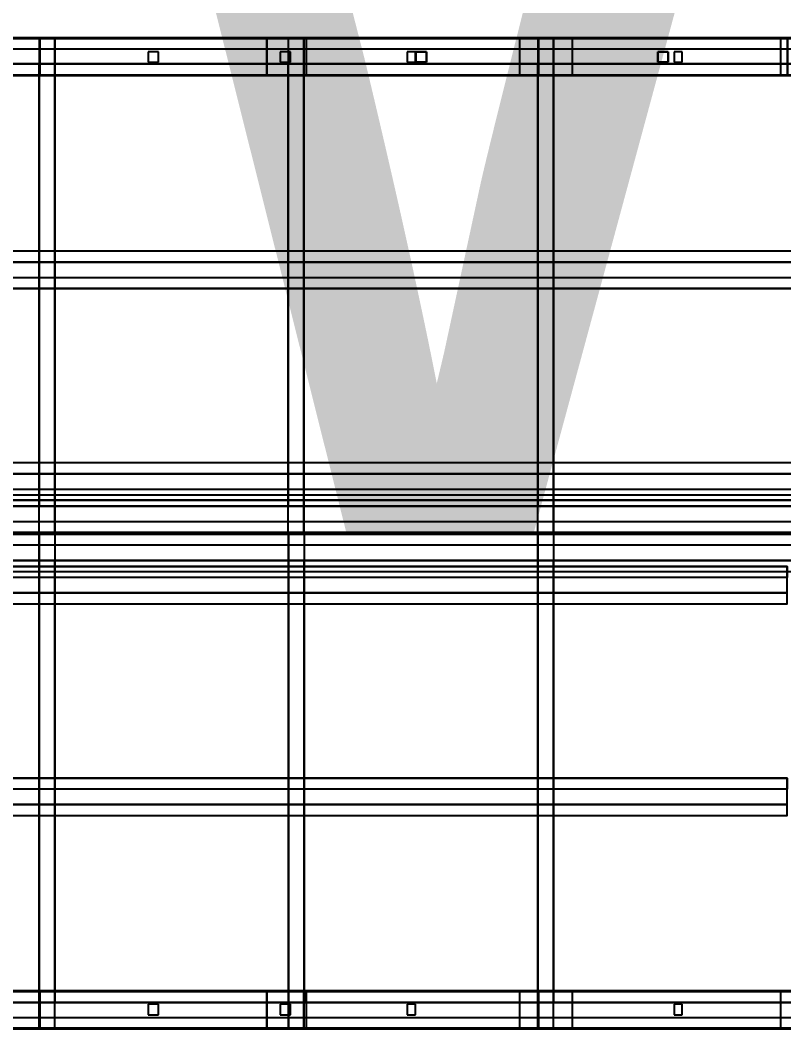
# Model space of a CAD drawing. Header units: inches. Extents: x -147 to 425, y -48 to 169.
# Drawn here: x -74.3 to -1.4, y -47.7 to 48.6 of the extents above; entities that cross this region are included whole.
import ezdxf

# ---------------------------------------------------------------- set-up
doc = ezdxf.new("R2010")
doc.units = ezdxf.units.IN
doc.header["$MEASUREMENT"] = 0
doc.layers.add('R1', color=4, linetype='CONTINUOUS')
doc.layers.add('W1', color=5, linetype='CONTINUOUS')

msp = doc.modelspace()

# ---------------------------------------------------------------- linework, layer by layer
at = {"layer": 'R1'}
for points in [[(146.48, 44.42, 94.24), (-147.26, 44.42, 94.24), (-147.26, 46.93, 96.74), (146.48, 46.93, 96.74)], [(-147.26, 45.87, 97.8), (146.48, 45.87, 97.8), (146.48, 46.93, 96.74), (-147.26, 46.93, 96.74)], [(-72.54, 46.93, 96.74), (-72.54, 2.19, 141.48), (-71.04, 2.19, 141.48), (-71.04, 46.93, 96.74)], [(-71.04, -0.31, 138.98), (-71.04, 44.42, 94.24), (-71.04, 46.93, 96.74), (-71.04, 2.19, 141.48)], [(-48.76, 46.93, 96.74), (-48.76, 2.19, 141.48), (-47.26, 2.19, 141.48), (-47.26, 46.93, 96.74)], [(-47.26, -0.31, 138.98), (-47.26, 44.42, 94.24), (-47.26, 46.93, 96.74), (-47.26, 2.19, 141.48)], [(-24.94, 46.93, 96.74), (-24.94, 2.19, 141.48), (-23.44, 2.19, 141.48), (-23.44, 46.93, 96.74)], [(-23.44, -0.31, 138.98), (-23.44, 44.42, 94.24), (-23.44, 46.93, 96.74), (-23.44, 2.19, 141.48)], [(146.48, 43.36, 95.3), (-147.26, 43.36, 95.3), (-147.26, 44.42, 94.24), (146.48, 44.42, 94.24)], [(-72.54, -0.31, 138.98), (-72.54, 44.42, 94.24), (-71.04, 44.42, 94.24), (-71.04, -0.31, 138.98)], [(-48.76, -0.31, 138.98), (-48.76, 44.42, 94.24), (-47.26, 44.42, 94.24), (-47.26, -0.31, 138.98)], [(-24.94, -0.31, 138.98), (-24.94, 44.42, 94.24), (-23.44, 44.42, 94.24), (-23.44, -0.31, 138.98)], [(-71.04, 26.55, 117.12), (-94.82, 26.55, 117.12), (-94.82, 25.49, 118.18), (-71.04, 25.49, 118.18)], [(-47.26, 26.55, 117.12), (-71.04, 26.55, 117.12), (-71.04, 25.49, 118.18), (-47.26, 25.49, 118.18)], [(-23.44, 26.55, 117.12), (-47.26, 26.55, 117.12), (-47.26, 25.49, 118.18), (-23.44, 25.49, 118.18)], [(0.33, 26.55, 117.12), (-23.44, 26.55, 117.12), (-23.44, 25.49, 118.18), (0.33, 25.49, 118.18)], [(-94.82, 22.99, 115.68), (-71.04, 22.99, 115.68), (-71.04, 25.49, 118.18), (-94.82, 25.49, 118.18)], [(-71.04, 22.99, 115.68), (-47.26, 22.99, 115.68), (-47.26, 25.49, 118.18), (-71.04, 25.49, 118.18)], [(-47.26, 22.99, 115.68), (-23.44, 22.99, 115.68), (-23.44, 25.49, 118.18), (-47.26, 25.49, 118.18)], [(-23.44, 22.99, 115.68), (0.33, 22.99, 115.68), (0.33, 25.49, 118.18), (-23.44, 25.49, 118.18)], [(-94.82, 24.04, 114.62), (-71.04, 24.04, 114.62), (-71.04, 22.99, 115.68), (-94.82, 22.99, 115.68)], [(-71.04, 24.04, 114.62), (-47.26, 24.04, 114.62), (-47.26, 22.99, 115.68), (-71.04, 22.99, 115.68)], [(-47.26, 24.04, 114.62), (-23.44, 24.04, 114.62), (-23.44, 22.99, 115.68), (-47.26, 22.99, 115.68)], [(-23.44, 24.04, 114.62), (0.33, 24.04, 114.62), (0.33, 22.99, 115.68), (-23.44, 22.99, 115.68)], [(-71.04, 6.34, 137.33), (-94.82, 6.34, 137.33), (-94.82, 5.28, 138.39), (-71.04, 5.28, 138.39)], [(-47.26, 6.34, 137.33), (-71.04, 6.34, 137.33), (-71.04, 5.28, 138.39), (-47.26, 5.28, 138.39)], [(-23.44, 6.34, 137.33), (-47.26, 6.34, 137.33), (-47.26, 5.28, 138.39), (-23.44, 5.28, 138.39)], [(0.33, 6.34, 137.33), (-23.44, 6.34, 137.33), (-23.44, 5.28, 138.39), (0.33, 5.28, 138.39)], [(-94.82, 2.78, 135.89), (-71.04, 2.78, 135.89), (-71.04, 5.28, 138.39), (-94.82, 5.28, 138.39)], [(-71.04, 2.78, 135.89), (-47.26, 2.78, 135.89), (-47.26, 5.28, 138.39), (-71.04, 5.28, 138.39)], [(-47.26, 2.78, 135.89), (-23.44, 2.78, 135.89), (-23.44, 5.28, 138.39), (-47.26, 5.28, 138.39)], [(-23.44, 2.78, 135.89), (0.33, 2.78, 135.89), (0.33, 5.28, 138.39), (-23.44, 5.28, 138.39)], [(146.48, 3.25, 140.42), (-147.26, 3.25, 140.42), (-147.26, 2.19, 141.48), (146.48, 2.19, 141.48)], [(-94.82, 3.83, 134.83), (-71.04, 3.83, 134.83), (-71.04, 2.78, 135.89), (-94.82, 2.78, 135.89)], [(-71.04, 3.83, 134.83), (-47.26, 3.83, 134.83), (-47.26, 2.78, 135.89), (-71.04, 2.78, 135.89)], [(-47.26, 3.83, 134.83), (-23.44, 3.83, 134.83), (-23.44, 2.78, 135.89), (-47.26, 2.78, 135.89)], [(-23.44, 3.83, 134.83), (0.33, 3.83, 134.83), (0.33, 2.78, 135.89), (-23.44, 2.78, 135.89)], [(-147.26, -0.31, 138.98), (146.48, -0.31, 138.98), (146.48, 2.19, 141.48), (-147.26, 2.19, 141.48)], [(-147.26, 0.74, 137.92), (146.48, 0.74, 137.92), (146.48, -0.31, 138.98), (-147.26, -0.31, 138.98)], [(146.48, -0.47, 138.98), (-147.26, -0.47, 138.98), (-147.26, -2.98, 141.48), (146.48, -2.98, 141.48)], [(146.48, -1.53, 137.92), (-147.26, -1.53, 137.92), (-147.26, -0.47, 138.98), (146.48, -0.47, 138.98)], [(-72.54, -0.47, 138.98), (-72.54, -45.21, 94.24), (-72.54, -47.71, 96.74), (-72.54, -2.98, 141.48)], [(-71.04, -0.47, 138.98), (-71.04, -45.21, 94.24), (-72.54, -45.21, 94.24), (-72.54, -0.47, 138.98)], [(-48.72, -0.47, 138.98), (-48.72, -45.21, 94.24), (-48.72, -47.71, 96.74), (-48.72, -2.98, 141.48)], [(-47.22, -0.47, 138.98), (-47.22, -45.21, 94.24), (-48.72, -45.21, 94.24), (-48.72, -0.47, 138.98)], [(-24.94, -0.47, 138.98), (-24.94, -45.21, 94.24), (-24.94, -47.71, 96.74), (-24.94, -2.98, 141.48)], [(-23.44, -0.47, 138.98), (-23.44, -45.21, 94.24), (-24.94, -45.21, 94.24), (-24.94, -0.47, 138.98)], [(-147.26, -4.04, 140.42), (146.48, -4.04, 140.42), (146.48, -2.98, 141.48), (-147.26, -2.98, 141.48)], [(-72.54, -3.56, 135.89), (-96.36, -3.56, 135.89), (-96.36, -6.07, 138.39), (-72.54, -6.07, 138.39)], [(-72.54, -4.62, 134.83), (-96.36, -4.62, 134.83), (-96.36, -3.56, 135.89), (-72.54, -3.56, 135.89)], [(-71.04, -47.71, 96.74), (-71.04, -2.98, 141.48), (-72.54, -2.98, 141.48), (-72.54, -47.71, 96.74)], [(-48.72, -3.56, 135.89), (-72.54, -3.56, 135.89), (-72.54, -6.07, 138.39), (-48.72, -6.07, 138.39)], [(-48.72, -4.62, 134.83), (-72.54, -4.62, 134.83), (-72.54, -3.56, 135.89), (-48.72, -3.56, 135.89)], [(-47.22, -47.71, 96.74), (-47.22, -2.98, 141.48), (-48.72, -2.98, 141.48), (-48.72, -47.71, 96.74)], [(-24.94, -3.56, 135.89), (-48.72, -3.56, 135.89), (-48.72, -6.07, 138.39), (-24.94, -6.07, 138.39)], [(-24.94, -4.62, 134.83), (-48.72, -4.62, 134.83), (-48.72, -3.56, 135.89), (-24.94, -3.56, 135.89)], [(-23.44, -47.71, 96.74), (-23.44, -2.98, 141.48), (-24.94, -2.98, 141.48), (-24.94, -47.71, 96.74)], [(-1.12, -3.56, 135.89), (-24.94, -3.56, 135.89), (-24.94, -6.07, 138.39), (-1.12, -6.07, 138.39)], [(-1.12, -4.62, 134.83), (-24.94, -4.62, 134.83), (-24.94, -3.56, 135.89), (-1.12, -3.56, 135.89)], [(-96.36, -7.13, 137.33), (-72.54, -7.13, 137.33), (-72.54, -6.07, 138.39), (-96.36, -6.07, 138.39)], [(-72.54, -7.13, 137.33), (-48.72, -7.13, 137.33), (-48.72, -6.07, 138.39), (-72.54, -6.07, 138.39)], [(-48.72, -7.13, 137.33), (-24.94, -7.13, 137.33), (-24.94, -6.07, 138.39), (-48.72, -6.07, 138.39)], [(-24.94, -7.13, 137.33), (-1.12, -7.13, 137.33), (-1.12, -6.07, 138.39), (-24.94, -6.07, 138.39)], [(-72.54, -23.77, 115.68), (-96.36, -23.77, 115.68), (-96.36, -26.28, 118.18), (-72.54, -26.28, 118.18)], [(-72.54, -24.83, 114.62), (-96.36, -24.83, 114.62), (-96.36, -23.77, 115.68), (-72.54, -23.77, 115.68)], [(-48.72, -23.77, 115.68), (-72.54, -23.77, 115.68), (-72.54, -26.28, 118.18), (-48.72, -26.28, 118.18)], [(-48.72, -24.83, 114.62), (-72.54, -24.83, 114.62), (-72.54, -23.77, 115.68), (-48.72, -23.77, 115.68)], [(-24.94, -23.77, 115.68), (-48.72, -23.77, 115.68), (-48.72, -26.28, 118.18), (-24.94, -26.28, 118.18)], [(-24.94, -24.83, 114.62), (-48.72, -24.83, 114.62), (-48.72, -23.77, 115.68), (-24.94, -23.77, 115.68)], [(-1.12, -23.77, 115.68), (-24.94, -23.77, 115.68), (-24.94, -26.28, 118.18), (-1.12, -26.28, 118.18)], [(-1.12, -24.83, 114.62), (-24.94, -24.83, 114.62), (-24.94, -23.77, 115.68), (-1.12, -23.77, 115.68)], [(-96.36, -27.34, 117.12), (-72.54, -27.34, 117.12), (-72.54, -26.28, 118.18), (-96.36, -26.28, 118.18)], [(-72.54, -27.34, 117.12), (-48.72, -27.34, 117.12), (-48.72, -26.28, 118.18), (-72.54, -26.28, 118.18)], [(-48.72, -27.34, 117.12), (-24.94, -27.34, 117.12), (-24.94, -26.28, 118.18), (-48.72, -26.28, 118.18)], [(-24.94, -27.34, 117.12), (-1.12, -27.34, 117.12), (-1.12, -26.28, 118.18), (-24.94, -26.28, 118.18)], [(-147.26, -44.15, 95.3), (146.48, -44.15, 95.3), (146.48, -45.21, 94.24), (-147.26, -45.21, 94.24)], [(-147.26, -45.21, 94.24), (146.48, -45.21, 94.24), (146.48, -47.71, 96.74), (-147.26, -47.71, 96.74)], [(146.48, -46.66, 97.8), (-147.26, -46.66, 97.8), (-147.26, -47.71, 96.74), (146.48, -47.71, 96.74)]]:
    msp.add_3dface(points, dxfattribs=at)
at = {"layer": 'W1'}
for p, q in [((-72.46, 45.57, 16.24), (-72.46, 45.57, 15.26)), ((-72.46, 45.57, 15.26), (-72.46, 44.59, 15.26)), ((-72.46, 44.59, 16.24), (-72.46, 45.57, 16.24)), ((-72.46, 45.57, 51.67), (-72.46, 45.57, 50.69)), ((-72.46, 45.57, 50.69), (-72.46, 44.59, 50.69)), ((-72.46, 44.59, 51.67), (-72.46, 45.57, 51.67)), ((-72.46, 45.57, 87.11), (-72.46, 45.57, 86.12)), ((-72.46, 45.57, 86.12), (-72.46, 44.59, 86.12)), ((-72.46, 44.59, 87.11), (-72.46, 45.57, 87.11)), ((-61.14, 45.57, 19.96), (-62.13, 45.57, 19.96)), ((-62.13, 45.57, 19.96), (-62.13, 44.59, 19.96)), ((-61.14, 45.57, 38.54), (-62.13, 45.57, 38.54)), ((-62.13, 45.57, 38.54), (-62.13, 44.59, 38.54)), ((-61.14, 45.57, 57.09), (-62.13, 45.57, 57.09)), ((-62.13, 45.57, 57.09), (-62.13, 44.59, 57.09)), ((-61.14, 45.57, 75.67), (-62.13, 45.57, 75.67)), ((-62.13, 45.57, 75.67), (-62.13, 44.59, 75.67)), ((-61.14, 44.59, 19.96), (-61.14, 45.57, 19.96)), ((-61.14, 44.59, 38.54), (-61.14, 45.57, 38.54)), ((-61.14, 44.59, 57.09), (-61.14, 45.57, 57.09)), ((-61.14, 44.59, 75.67), (-61.14, 45.57, 75.67)), ((-50.81, 45.57, 16.24), (-50.81, 45.57, 15.26)), ((-50.81, 45.57, 15.26), (-50.81, 44.59, 15.26)), ((-50.81, 44.59, 16.24), (-50.81, 45.57, 16.24)), ((-50.81, 45.57, 51.67), (-50.81, 45.57, 50.69)), ((-50.81, 45.57, 50.69), (-50.81, 44.59, 50.69)), ((-50.81, 44.59, 51.67), (-50.81, 45.57, 51.67)), ((-50.81, 45.57, 87.11), (-50.81, 45.57, 86.12)), ((-50.81, 45.57, 86.12), (-50.81, 44.59, 86.12)), ((-50.81, 44.59, 87.11), (-50.81, 45.57, 87.11)), ((-48.54, 45.57, 19.96), (-49.53, 45.57, 19.96)), ((-49.53, 45.57, 19.96), (-49.53, 44.59, 19.96)), ((-48.54, 45.57, 38.54), (-49.53, 45.57, 38.54)), ((-49.53, 45.57, 38.54), (-49.53, 44.59, 38.54)), ((-48.54, 45.57, 57.09), (-49.53, 45.57, 57.09)), ((-49.53, 45.57, 57.09), (-49.53, 44.59, 57.09)), ((-48.54, 45.57, 75.67), (-49.53, 45.57, 75.67)), ((-49.53, 45.57, 75.67), (-49.53, 44.59, 75.67)), ((-48.54, 44.59, 19.96), (-48.54, 45.57, 19.96)), ((-48.54, 44.59, 38.54), (-48.54, 45.57, 38.54)), ((-48.54, 44.59, 57.09), (-48.54, 45.57, 57.09)), ((-48.54, 44.59, 75.67), (-48.54, 45.57, 75.67)), ((-47.26, 45.57, 15.26), (-47.26, 45.57, 16.24)), ((-47.26, 45.57, 16.24), (-47.26, 44.59, 16.24)), ((-47.26, 44.59, 15.26), (-47.26, 45.57, 15.26)), ((-47.26, 45.57, 50.69), (-47.26, 45.57, 51.67)), ((-47.26, 45.57, 51.67), (-47.26, 44.59, 51.67)), ((-47.26, 44.59, 50.69), (-47.26, 45.57, 50.69)), ((-47.26, 45.57, 86.12), (-47.26, 45.57, 87.11)), ((-47.26, 45.57, 87.11), (-47.26, 44.59, 87.11)), ((-47.26, 44.59, 86.12), (-47.26, 45.57, 86.12)), ((-36.61, 45.57, 86.91), (-37.4, 45.57, 86.32)), ((-37.4, 45.57, 86.32), (-37.4, 44.59, 86.32)), ((-36.61, 44.59, 86.91), (-36.61, 45.57, 86.91)), ((-36.56, 45.57, 79.25), (-35.57, 45.57, 79.25)), ((-36.56, 44.59, 79.25), (-36.56, 45.57, 79.25)), ((-35.57, 45.57, 75.67), (-36.56, 45.57, 75.67)), ((-36.56, 45.57, 75.67), (-36.56, 44.59, 75.67)), ((-35.57, 45.57, 57.09), (-36.56, 45.57, 57.09)), ((-36.56, 45.57, 57.09), (-36.56, 44.59, 57.09)), ((-35.57, 45.57, 38.54), (-36.56, 45.57, 38.54)), ((-36.56, 45.57, 38.54), (-36.56, 44.59, 38.54)), ((-35.57, 45.57, 19.96), (-36.56, 45.57, 19.96)), ((-36.56, 45.57, 19.96), (-36.56, 44.59, 19.96)), ((-35.57, 45.57, 79.25), (-35.57, 44.59, 79.25)), ((-35.57, 44.59, 75.67), (-35.57, 45.57, 75.67)), ((-35.57, 44.59, 57.09), (-35.57, 45.57, 57.09)), ((-35.57, 44.59, 38.54), (-35.57, 45.57, 38.54)), ((-35.57, 44.59, 19.96), (-35.57, 45.57, 19.96)), ((-24.86, 45.57, 16.24), (-24.86, 45.57, 15.26)), ((-24.86, 45.57, 15.26), (-24.86, 44.59, 15.26)), ((-24.86, 44.59, 16.24), (-24.86, 45.57, 16.24)), ((-24.86, 45.57, 51.67), (-24.86, 45.57, 50.69)), ((-24.86, 45.57, 50.69), (-24.86, 44.59, 50.69)), ((-24.86, 44.59, 51.67), (-24.86, 45.57, 51.67)), ((-24.86, 45.57, 87.11), (-24.86, 45.57, 86.12)), ((-24.86, 45.57, 86.12), (-24.86, 44.59, 86.12)), ((-24.86, 44.59, 87.11), (-24.86, 45.57, 87.11)), ((-13.46, 45.57, 79.25), (-12.48, 45.57, 79.25)), ((-13.46, 44.59, 79.25), (-13.46, 45.57, 79.25)), ((-12.48, 45.57, 75.67), (-13.46, 45.57, 75.67)), ((-13.46, 45.57, 75.67), (-13.46, 44.59, 75.67)), ((-12.48, 45.57, 57.09), (-13.46, 45.57, 57.09)), ((-13.46, 45.57, 57.09), (-13.46, 44.59, 57.09)), ((-12.48, 45.57, 38.54), (-13.46, 45.57, 38.54)), ((-13.46, 45.57, 38.54), (-13.46, 44.59, 38.54)), ((-12.48, 45.57, 19.96), (-13.46, 45.57, 19.96)), ((-13.46, 45.57, 19.96), (-13.46, 44.59, 19.96)), ((-12.48, 45.57, 79.25), (-12.48, 44.59, 79.25)), ((-12.48, 44.59, 75.67), (-12.48, 45.57, 75.67)), ((-12.48, 44.59, 57.09), (-12.48, 45.57, 57.09)), ((-12.48, 44.59, 38.54), (-12.48, 45.57, 38.54)), ((-12.48, 44.59, 19.96), (-12.48, 45.57, 19.96)), ((-11.13, 45.57, 86.32), (-11.92, 45.57, 86.91)), ((-11.92, 45.57, 86.91), (-11.92, 44.59, 86.91)), ((-11.13, 44.59, 86.32), (-11.13, 45.57, 86.32)), ((-72.46, 44.59, 15.26), (-72.46, 44.59, 16.24)), ((-72.46, 44.59, 50.69), (-72.46, 44.59, 51.67)), ((-72.46, 44.59, 86.12), (-72.46, 44.59, 87.11)), ((-62.13, 44.59, 19.96), (-61.14, 44.59, 19.96)), ((-62.13, 44.59, 38.54), (-61.14, 44.59, 38.54)), ((-62.13, 44.59, 57.09), (-61.14, 44.59, 57.09)), ((-62.13, 44.59, 75.67), (-61.14, 44.59, 75.67)), ((-50.81, 44.59, 15.26), (-50.81, 44.59, 16.24)), ((-50.81, 44.59, 50.69), (-50.81, 44.59, 51.67)), ((-50.81, 44.59, 86.12), (-50.81, 44.59, 87.11)), ((-49.53, 44.59, 19.96), (-48.54, 44.59, 19.96)), ((-49.53, 44.59, 38.54), (-48.54, 44.59, 38.54)), ((-49.53, 44.59, 57.09), (-48.54, 44.59, 57.09)), ((-49.53, 44.59, 75.67), (-48.54, 44.59, 75.67)), ((-47.26, 44.59, 16.24), (-47.26, 44.59, 15.26)), ((-47.26, 44.59, 51.67), (-47.26, 44.59, 50.69)), ((-47.26, 44.59, 87.11), (-47.26, 44.59, 86.12)), ((-37.4, 44.59, 86.32), (-36.61, 44.59, 86.91)), ((-35.57, 44.59, 79.25), (-36.56, 44.59, 79.25)), ((-36.56, 44.59, 75.67), (-35.57, 44.59, 75.67)), ((-36.56, 44.59, 57.09), (-35.57, 44.59, 57.09)), ((-36.56, 44.59, 38.54), (-35.57, 44.59, 38.54)), ((-36.56, 44.59, 19.96), (-35.57, 44.59, 19.96)), ((-24.86, 44.59, 15.26), (-24.86, 44.59, 16.24)), ((-24.86, 44.59, 50.69), (-24.86, 44.59, 51.67)), ((-24.86, 44.59, 86.12), (-24.86, 44.59, 87.11)), ((-12.48, 44.59, 79.25), (-13.46, 44.59, 79.25)), ((-13.46, 44.59, 75.67), (-12.48, 44.59, 75.67)), ((-13.46, 44.59, 57.09), (-12.48, 44.59, 57.09)), ((-13.46, 44.59, 38.54), (-12.48, 44.59, 38.54)), ((-13.46, 44.59, 19.96), (-12.48, 44.59, 19.96)), ((-11.92, 44.59, 86.91), (-11.13, 44.59, 86.32)), ((-72.46, -45.37, 16.24), (-72.46, -45.37, 15.26)), ((-72.46, -45.37, 15.26), (-72.46, -46.36, 15.26)), ((-72.46, -46.36, 16.24), (-72.46, -45.37, 16.24)), ((-72.46, -45.37, 51.67), (-72.46, -45.37, 50.69)), ((-72.46, -45.37, 50.69), (-72.46, -46.36, 50.69)), ((-72.46, -46.36, 51.67), (-72.46, -45.37, 51.67)), ((-72.46, -45.37, 87.11), (-72.46, -45.37, 86.12)), ((-72.46, -45.37, 86.12), (-72.46, -46.36, 86.12)), ((-72.46, -46.36, 87.11), (-72.46, -45.37, 87.11)), ((-61.14, -45.37, 19.96), (-62.13, -45.37, 19.96)), ((-62.13, -45.37, 19.96), (-62.13, -46.36, 19.96)), ((-61.14, -45.37, 38.54), (-62.13, -45.37, 38.54)), ((-62.13, -45.37, 38.54), (-62.13, -46.36, 38.54)), ((-61.14, -45.37, 57.09), (-62.13, -45.37, 57.09)), ((-62.13, -45.37, 57.09), (-62.13, -46.36, 57.09)), ((-61.14, -45.37, 75.67), (-62.13, -45.37, 75.67)), ((-62.13, -45.37, 75.67), (-62.13, -46.36, 75.67)), ((-61.14, -46.36, 19.96), (-61.14, -45.37, 19.96)), ((-61.14, -46.36, 38.54), (-61.14, -45.37, 38.54)), ((-61.14, -46.36, 57.09), (-61.14, -45.37, 57.09)), ((-61.14, -46.36, 75.67), (-61.14, -45.37, 75.67)), ((-50.81, -45.37, 16.24), (-50.81, -45.37, 15.26)), ((-50.81, -45.37, 15.26), (-50.81, -46.36, 15.26)), ((-50.81, -46.36, 16.24), (-50.81, -45.37, 16.24)), ((-50.81, -45.37, 51.67), (-50.81, -45.37, 50.69)), ((-50.81, -45.37, 50.69), (-50.81, -46.36, 50.69)), ((-50.81, -46.36, 51.67), (-50.81, -45.37, 51.67)), ((-50.81, -45.37, 87.11), (-50.81, -45.37, 86.12)), ((-50.81, -45.37, 86.12), (-50.81, -46.36, 86.12)), ((-50.81, -46.36, 87.11), (-50.81, -45.37, 87.11)), ((-48.54, -45.37, 75.67), (-49.53, -45.37, 75.67)), ((-49.53, -45.37, 75.67), (-49.53, -46.36, 75.67)), ((-48.54, -46.36, 75.67), (-48.54, -45.37, 75.67)), ((-47.26, -45.37, 86.12), (-47.26, -45.37, 87.11)), ((-47.26, -45.37, 87.11), (-47.26, -46.36, 87.11)), ((-47.26, -46.36, 86.12), (-47.26, -45.37, 86.12)), ((-36.61, -45.37, 86.91), (-37.4, -45.37, 86.32)), ((-37.4, -45.37, 86.32), (-37.4, -46.36, 86.32)), ((-36.61, -46.36, 86.91), (-36.61, -45.37, 86.91)), ((-24.86, -45.37, 87.11), (-24.86, -45.37, 86.12)), ((-24.86, -45.37, 86.12), (-24.86, -46.36, 86.12)), ((-24.86, -46.36, 87.11), (-24.86, -45.37, 87.11)), ((-11.13, -45.37, 86.32), (-11.92, -45.37, 86.91)), ((-11.92, -45.37, 86.91), (-11.92, -46.36, 86.91)), ((-11.13, -46.36, 86.32), (-11.13, -45.37, 86.32)), ((-72.46, -46.36, 15.26), (-72.46, -46.36, 16.24)), ((-72.46, -46.36, 50.69), (-72.46, -46.36, 51.67)), ((-72.46, -46.36, 86.12), (-72.46, -46.36, 87.11)), ((-62.13, -46.36, 19.96), (-61.14, -46.36, 19.96)), ((-62.13, -46.36, 38.54), (-61.14, -46.36, 38.54)), ((-62.13, -46.36, 57.09), (-61.14, -46.36, 57.09)), ((-62.13, -46.36, 75.67), (-61.14, -46.36, 75.67)), ((-50.81, -46.36, 15.26), (-50.81, -46.36, 16.24)), ((-50.81, -46.36, 50.69), (-50.81, -46.36, 51.67)), ((-50.81, -46.36, 86.12), (-50.81, -46.36, 87.11)), ((-49.53, -46.36, 75.67), (-48.54, -46.36, 75.67)), ((-47.26, -46.36, 87.11), (-47.26, -46.36, 86.12)), ((-37.4, -46.36, 86.32), (-36.61, -46.36, 86.91)), ((-24.86, -46.36, 86.12), (-24.86, -46.36, 87.11)), ((-11.92, -46.36, 86.91), (-11.13, -46.36, 86.32))]:
    msp.add_line(p, q, dxfattribs=at)
for points in [[(-143.64, 46.85), (142.85, 46.85), (142.85, 43.31), (-143.64, 43.31)], [(-143.64, 46.85, 1.5), (142.85, 46.85, 1.5), (142.85, 46.85), (-143.64, 46.85)], [(142.85, 46.85, 94.21), (-143.64, 46.85, 94.21), (-143.64, 43.31, 94.21), (142.85, 43.31, 94.21)], [(142.85, 46.85, 92.72), (-143.64, 46.85, 92.72), (-143.64, 46.85, 94.21), (142.85, 46.85, 94.21)], [(-72.46, 46.85, 19.96), (-96.28, 46.85, 19.96), (-96.28, 43.31, 19.96), (-72.46, 43.31, 19.96)], [(-72.46, 46.85, 18.46), (-96.28, 46.85, 18.46), (-96.28, 46.85, 19.96), (-72.46, 46.85, 19.96)], [(-72.46, 46.85, 38.54), (-96.28, 46.85, 38.54), (-96.28, 43.31, 38.54), (-72.46, 43.31, 38.54)], [(-72.46, 46.85, 37.05), (-96.28, 46.85, 37.05), (-96.28, 46.85, 38.54), (-72.46, 46.85, 38.54)], [(-72.46, 46.85, 57.09), (-96.28, 46.85, 57.09), (-96.28, 43.31, 57.09), (-72.46, 43.31, 57.09)], [(-72.46, 46.85, 55.59), (-96.28, 46.85, 55.59), (-96.28, 46.85, 57.09), (-72.46, 46.85, 57.09)], [(-72.46, 46.85, 75.67), (-96.28, 46.85, 75.67), (-96.28, 43.31, 75.67), (-72.46, 43.31, 75.67)], [(-72.46, 46.85, 74.17), (-96.28, 46.85, 74.17), (-96.28, 46.85, 75.67), (-72.46, 46.85, 75.67)], [(-72.46, 46.85, 94.21), (-72.46, 46.85), (-72.46, 43.31), (-72.46, 43.31, 94.21)], [(-70.96, 46.85, 94.21), (-70.96, 46.85), (-72.46, 46.85), (-72.46, 46.85, 94.21)], [(-50.81, 46.85, 19.96), (-72.46, 46.85, 19.96), (-72.46, 43.31, 19.96), (-50.81, 43.31, 19.96)], [(-50.81, 46.85, 18.46), (-72.46, 46.85, 18.46), (-72.46, 46.85, 19.96), (-50.81, 46.85, 19.96)], [(-50.81, 46.85, 38.54), (-72.46, 46.85, 38.54), (-72.46, 43.31, 38.54), (-50.81, 43.31, 38.54)], [(-50.81, 46.85, 37.05), (-72.46, 46.85, 37.05), (-72.46, 46.85, 38.54), (-50.81, 46.85, 38.54)], [(-50.81, 46.85, 57.09), (-72.46, 46.85, 57.09), (-72.46, 43.31, 57.09), (-50.81, 43.31, 57.09)], [(-50.81, 46.85, 55.59), (-72.46, 46.85, 55.59), (-72.46, 46.85, 57.09), (-50.81, 46.85, 57.09)], [(-50.81, 46.85, 75.67), (-72.46, 46.85, 75.67), (-72.46, 43.31, 75.67), (-50.81, 43.31, 75.67)], [(-50.81, 46.85, 74.17), (-72.46, 46.85, 74.17), (-72.46, 46.85, 75.67), (-50.81, 46.85, 75.67)], [(-50.81, 46.85, 94.21), (-50.81, 46.85), (-50.81, 43.31), (-50.81, 43.31, 94.21)], [(-49.31, 46.85, 94.21), (-49.31, 46.85), (-50.81, 46.85), (-50.81, 46.85, 94.21)], [(-47.26, 46.85, 19.96), (-50.81, 46.85, 19.96), (-50.81, 43.31, 19.96), (-47.26, 43.31, 19.96)], [(-47.26, 46.85, 18.46), (-50.81, 46.85, 18.46), (-50.81, 46.85, 19.96), (-47.26, 46.85, 19.96)], [(-47.26, 46.85, 38.54), (-50.81, 46.85, 38.54), (-50.81, 43.31, 38.54), (-47.26, 43.31, 38.54)], [(-47.26, 46.85, 37.05), (-50.81, 46.85, 37.05), (-50.81, 46.85, 38.54), (-47.26, 46.85, 38.54)], [(-47.26, 46.85, 57.09), (-50.81, 46.85, 57.09), (-50.81, 43.31, 57.09), (-47.26, 43.31, 57.09)], [(-47.26, 46.85, 55.59), (-50.81, 46.85, 55.59), (-50.81, 46.85, 57.09), (-47.26, 46.85, 57.09)], [(-47.26, 46.85, 75.67), (-50.81, 46.85, 75.67), (-50.81, 43.31, 75.67), (-47.26, 43.31, 75.67)], [(-47.26, 46.85, 74.17), (-50.81, 46.85, 74.17), (-50.81, 46.85, 75.67), (-47.26, 46.85, 75.67)], [(-48.76, 46.85), (-48.76, 46.85, 94.21), (-47.26, 46.85, 94.21), (-47.26, 46.85)], [(-47.26, 46.85), (-47.26, 46.85, 94.21), (-47.26, 43.31, 94.21), (-47.26, 43.31)], [(-47.26, 46.85, 79.25), (-24.86, 46.85, 79.25), (-24.86, 43.31, 79.25), (-47.26, 43.31, 79.25)], [(-47.26, 46.85, 80.75), (-24.86, 46.85, 80.75), (-24.86, 46.85, 79.25), (-47.26, 46.85, 79.25)], [(-24.86, 46.85, 75.67), (-47.26, 46.85, 75.67), (-47.26, 43.31, 75.67), (-24.86, 43.31, 75.67)], [(-24.86, 46.85, 74.17), (-47.26, 46.85, 74.17), (-47.26, 46.85, 75.67), (-24.86, 46.85, 75.67)], [(-24.86, 46.85, 57.09), (-47.26, 46.85, 57.09), (-47.26, 43.31, 57.09), (-24.86, 43.31, 57.09)], [(-24.86, 46.85, 55.59), (-47.26, 46.85, 55.59), (-47.26, 46.85, 57.09), (-24.86, 46.85, 57.09)], [(-24.86, 46.85, 38.54), (-47.26, 46.85, 38.54), (-47.26, 43.31, 38.54), (-24.86, 43.31, 38.54)], [(-24.86, 46.85, 37.05), (-47.26, 46.85, 37.05), (-47.26, 46.85, 38.54), (-24.86, 46.85, 38.54)], [(-24.86, 46.85, 19.96), (-47.26, 46.85, 19.96), (-47.26, 43.31, 19.96), (-24.86, 43.31, 19.96)], [(-24.86, 46.85, 18.46), (-47.26, 46.85, 18.46), (-47.26, 46.85, 19.96), (-24.86, 46.85, 19.96)], [(-26.66, 46.85, 94.21), (-47.03, 46.85, 79.25), (-47.03, 43.31, 79.25), (-26.66, 43.31, 94.21)], [(-25.78, 46.85, 93.01), (-46.14, 46.85, 78.05), (-47.03, 46.85, 79.25), (-26.66, 46.85, 94.21)], [(-24.86, 46.85, 94.21), (-24.86, 46.85), (-24.86, 43.31), (-24.86, 43.31, 94.21)], [(-23.37, 46.85, 94.21), (-23.37, 46.85), (-24.86, 46.85), (-24.86, 46.85, 94.21)], [(-24.86, 46.85, 79.25), (-1.08, 46.85, 79.25), (-1.08, 43.31, 79.25), (-24.86, 43.31, 79.25)], [(-24.86, 46.85, 80.75), (-1.08, 46.85, 80.75), (-1.08, 46.85, 79.25), (-24.86, 46.85, 79.25)], [(-1.08, 46.85, 75.67), (-24.86, 46.85, 75.67), (-24.86, 43.31, 75.67), (-1.08, 43.31, 75.67)], [(-1.08, 46.85, 74.17), (-24.86, 46.85, 74.17), (-24.86, 46.85, 75.67), (-1.08, 46.85, 75.67)], [(-1.08, 46.85, 57.09), (-24.86, 46.85, 57.09), (-24.86, 43.31, 57.09), (-1.08, 43.31, 57.09)], [(-1.08, 46.85, 55.59), (-24.86, 46.85, 55.59), (-24.86, 46.85, 57.09), (-1.08, 46.85, 57.09)], [(-1.08, 46.85, 38.54), (-24.86, 46.85, 38.54), (-24.86, 43.31, 38.54), (-1.08, 43.31, 38.54)], [(-1.08, 46.85, 37.05), (-24.86, 46.85, 37.05), (-24.86, 46.85, 38.54), (-1.08, 46.85, 38.54)], [(-1.08, 46.85, 19.96), (-24.86, 46.85, 19.96), (-24.86, 43.31, 19.96), (-1.08, 43.31, 19.96)], [(-1.08, 46.85, 18.46), (-24.86, 46.85, 18.46), (-24.86, 46.85, 19.96), (-1.08, 46.85, 19.96)], [(-2.62, 46.85, 78.06), (-22.54, 46.85, 93.02), (-21.64, 46.85, 94.21), (-1.72, 46.85, 79.25)], [(-1.72, 46.85, 79.25), (-21.64, 46.85, 94.21), (-21.64, 43.31, 94.21), (-1.72, 43.31, 79.25)], [(142.85, 43.31, 1.5), (-143.64, 43.31, 1.5), (-143.64, 43.31), (142.85, 43.31)], [(-143.64, 43.31, 92.72), (142.85, 43.31, 92.72), (142.85, 43.31, 94.21), (-143.64, 43.31, 94.21)], [(-96.28, 43.31, 18.46), (-72.46, 43.31, 18.46), (-72.46, 43.31, 19.96), (-96.28, 43.31, 19.96)], [(-96.28, 43.31, 37.05), (-72.46, 43.31, 37.05), (-72.46, 43.31, 38.54), (-96.28, 43.31, 38.54)], [(-96.28, 43.31, 55.59), (-72.46, 43.31, 55.59), (-72.46, 43.31, 57.09), (-96.28, 43.31, 57.09)], [(-96.28, 43.31, 74.17), (-72.46, 43.31, 74.17), (-72.46, 43.31, 75.67), (-96.28, 43.31, 75.67)], [(-70.96, 43.31), (-70.96, 43.31, 94.21), (-72.46, 43.31, 94.21), (-72.46, 43.31)], [(-72.46, 43.31, 18.46), (-50.81, 43.31, 18.46), (-50.81, 43.31, 19.96), (-72.46, 43.31, 19.96)], [(-72.46, 43.31, 37.05), (-50.81, 43.31, 37.05), (-50.81, 43.31, 38.54), (-72.46, 43.31, 38.54)], [(-72.46, 43.31, 55.59), (-50.81, 43.31, 55.59), (-50.81, 43.31, 57.09), (-72.46, 43.31, 57.09)], [(-72.46, 43.31, 74.17), (-50.81, 43.31, 74.17), (-50.81, 43.31, 75.67), (-72.46, 43.31, 75.67)], [(-49.31, 43.31), (-49.31, 43.31, 94.21), (-50.81, 43.31, 94.21), (-50.81, 43.31)], [(-50.81, 43.31, 18.46), (-47.26, 43.31, 18.46), (-47.26, 43.31, 19.96), (-50.81, 43.31, 19.96)], [(-50.81, 43.31, 37.05), (-47.26, 43.31, 37.05), (-47.26, 43.31, 38.54), (-50.81, 43.31, 38.54)], [(-50.81, 43.31, 55.59), (-47.26, 43.31, 55.59), (-47.26, 43.31, 57.09), (-50.81, 43.31, 57.09)], [(-50.81, 43.31, 74.17), (-47.26, 43.31, 74.17), (-47.26, 43.31, 75.67), (-50.81, 43.31, 75.67)], [(-48.76, 43.31, 94.21), (-48.76, 43.31), (-47.26, 43.31), (-47.26, 43.31, 94.21)], [(-24.86, 43.31, 80.75), (-47.26, 43.31, 80.75), (-47.26, 43.31, 79.25), (-24.86, 43.31, 79.25)], [(-47.26, 43.31, 74.17), (-24.86, 43.31, 74.17), (-24.86, 43.31, 75.67), (-47.26, 43.31, 75.67)], [(-47.26, 43.31, 55.59), (-24.86, 43.31, 55.59), (-24.86, 43.31, 57.09), (-47.26, 43.31, 57.09)], [(-47.26, 43.31, 37.05), (-24.86, 43.31, 37.05), (-24.86, 43.31, 38.54), (-47.26, 43.31, 38.54)], [(-47.26, 43.31, 18.46), (-24.86, 43.31, 18.46), (-24.86, 43.31, 19.96), (-47.26, 43.31, 19.96)], [(-46.14, 43.31, 78.05), (-25.78, 43.31, 93.01), (-26.66, 43.31, 94.21), (-47.03, 43.31, 79.25)], [(-23.37, 43.31), (-23.37, 43.31, 94.21), (-24.86, 43.31, 94.21), (-24.86, 43.31)], [(-1.08, 43.31, 80.75), (-24.86, 43.31, 80.75), (-24.86, 43.31, 79.25), (-1.08, 43.31, 79.25)], [(-24.86, 43.31, 74.17), (-1.08, 43.31, 74.17), (-1.08, 43.31, 75.67), (-24.86, 43.31, 75.67)], [(-24.86, 43.31, 55.59), (-1.08, 43.31, 55.59), (-1.08, 43.31, 57.09), (-24.86, 43.31, 57.09)], [(-24.86, 43.31, 37.05), (-1.08, 43.31, 37.05), (-1.08, 43.31, 38.54), (-24.86, 43.31, 38.54)], [(-24.86, 43.31, 18.46), (-1.08, 43.31, 18.46), (-1.08, 43.31, 19.96), (-24.86, 43.31, 19.96)], [(-22.54, 43.31, 93.02), (-2.62, 43.31, 78.06), (-1.72, 43.31, 79.25), (-21.64, 43.31, 94.21)], [(-143.64, -44.09), (142.85, -44.09), (142.85, -47.64), (-143.64, -47.64)], [(-143.64, -44.09, 1.5), (142.85, -44.09, 1.5), (142.85, -44.09), (-143.64, -44.09)], [(142.85, -44.09, 94.21), (-143.64, -44.09, 94.21), (-143.64, -47.64, 94.21), (142.85, -47.64, 94.21)], [(142.85, -44.09, 92.72), (-143.64, -44.09, 92.72), (-143.64, -44.09, 94.21), (142.85, -44.09, 94.21)], [(-72.46, -44.09, 19.96), (-96.28, -44.09, 19.96), (-96.28, -47.64, 19.96), (-72.46, -47.64, 19.96)], [(-72.46, -44.09, 18.46), (-96.28, -44.09, 18.46), (-96.28, -44.09, 19.96), (-72.46, -44.09, 19.96)], [(-72.46, -44.09, 38.54), (-96.28, -44.09, 38.54), (-96.28, -47.64, 38.54), (-72.46, -47.64, 38.54)], [(-72.46, -44.09, 37.05), (-96.28, -44.09, 37.05), (-96.28, -44.09, 38.54), (-72.46, -44.09, 38.54)], [(-72.46, -44.09, 57.09), (-96.28, -44.09, 57.09), (-96.28, -47.64, 57.09), (-72.46, -47.64, 57.09)], [(-72.46, -44.09, 55.59), (-96.28, -44.09, 55.59), (-96.28, -44.09, 57.09), (-72.46, -44.09, 57.09)], [(-72.46, -44.09, 75.67), (-96.28, -44.09, 75.67), (-96.28, -47.64, 75.67), (-72.46, -47.64, 75.67)], [(-72.46, -44.09, 74.17), (-96.28, -44.09, 74.17), (-96.28, -44.09, 75.67), (-72.46, -44.09, 75.67)], [(-72.46, -44.09, 94.21), (-72.46, -44.09), (-72.46, -47.64), (-72.46, -47.64, 94.21)], [(-70.96, -44.09, 94.21), (-70.96, -44.09), (-72.46, -44.09), (-72.46, -44.09, 94.21)], [(-50.81, -44.09, 19.96), (-72.46, -44.09, 19.96), (-72.46, -47.64, 19.96), (-50.81, -47.64, 19.96)], [(-50.81, -44.09, 18.46), (-72.46, -44.09, 18.46), (-72.46, -44.09, 19.96), (-50.81, -44.09, 19.96)], [(-50.81, -44.09, 38.54), (-72.46, -44.09, 38.54), (-72.46, -47.64, 38.54), (-50.81, -47.64, 38.54)], [(-50.81, -44.09, 37.05), (-72.46, -44.09, 37.05), (-72.46, -44.09, 38.54), (-50.81, -44.09, 38.54)], [(-50.81, -44.09, 57.09), (-72.46, -44.09, 57.09), (-72.46, -47.64, 57.09), (-50.81, -47.64, 57.09)], [(-50.81, -44.09, 55.59), (-72.46, -44.09, 55.59), (-72.46, -44.09, 57.09), (-50.81, -44.09, 57.09)], [(-50.81, -44.09, 75.67), (-72.46, -44.09, 75.67), (-72.46, -47.64, 75.67), (-50.81, -47.64, 75.67)], [(-50.81, -44.09, 74.17), (-72.46, -44.09, 74.17), (-72.46, -44.09, 75.67), (-50.81, -44.09, 75.67)], [(-50.81, -44.09, 94.21), (-50.81, -44.09), (-50.81, -47.64), (-50.81, -47.64, 94.21)], [(-49.31, -44.09, 94.21), (-49.31, -44.09), (-50.81, -44.09), (-50.81, -44.09, 94.21)], [(-47.26, -44.09, 19.96), (-50.81, -44.09, 19.96), (-50.81, -47.64, 19.96), (-47.26, -47.64, 19.96)], [(-47.26, -44.09, 18.46), (-50.81, -44.09, 18.46), (-50.81, -44.09, 19.96), (-47.26, -44.09, 19.96)], [(-47.26, -44.09, 38.54), (-50.81, -44.09, 38.54), (-50.81, -47.64, 38.54), (-47.26, -47.64, 38.54)], [(-47.26, -44.09, 37.05), (-50.81, -44.09, 37.05), (-50.81, -44.09, 38.54), (-47.26, -44.09, 38.54)], [(-47.26, -44.09, 57.09), (-50.81, -44.09, 57.09), (-50.81, -47.64, 57.09), (-47.26, -47.64, 57.09)], [(-47.26, -44.09, 55.59), (-50.81, -44.09, 55.59), (-50.81, -44.09, 57.09), (-47.26, -44.09, 57.09)], [(-47.26, -44.09, 75.67), (-50.81, -44.09, 75.67), (-50.81, -47.64, 75.67), (-47.26, -47.64, 75.67)], [(-47.26, -44.09, 74.17), (-50.81, -44.09, 74.17), (-50.81, -44.09, 75.67), (-47.26, -44.09, 75.67)], [(-48.76, -44.09), (-48.76, -44.09, 94.21), (-47.26, -44.09, 94.21), (-47.26, -44.09)], [(-47.26, -44.09), (-47.26, -44.09, 94.21), (-47.26, -47.64, 94.21), (-47.26, -47.64)], [(-47.26, -44.09, 79.25), (46.48, -44.09, 79.25), (46.48, -47.64, 79.25), (-47.26, -47.64, 79.25)], [(-47.26, -44.09, 80.75), (46.48, -44.09, 80.75), (46.48, -44.09, 79.25), (-47.26, -44.09, 79.25)], [(-26.66, -44.09, 94.21), (-47.03, -44.09, 79.25), (-47.03, -47.64, 79.25), (-26.66, -47.64, 94.21)], [(-25.78, -44.09, 93.01), (-46.14, -44.09, 78.05), (-47.03, -44.09, 79.25), (-26.66, -44.09, 94.21)], [(-24.86, -44.09, 94.21), (-24.86, -44.09, 79.25), (-24.86, -47.64, 79.25), (-24.86, -47.64, 94.21)], [(-23.37, -44.09, 94.21), (-23.37, -44.09, 79.25), (-24.86, -44.09, 79.25), (-24.86, -44.09, 94.21)], [(-2.62, -44.09, 78.06), (-22.54, -44.09, 93.02), (-21.64, -44.09, 94.21), (-1.72, -44.09, 79.25)], [(-1.72, -44.09, 79.25), (-21.64, -44.09, 94.21), (-21.64, -47.64, 94.21), (-1.72, -47.64, 79.25)], [(142.85, -47.64, 1.5), (-143.64, -47.64, 1.5), (-143.64, -47.64), (142.85, -47.64)], [(-143.64, -47.64, 92.72), (142.85, -47.64, 92.72), (142.85, -47.64, 94.21), (-143.64, -47.64, 94.21)], [(-96.28, -47.64, 18.46), (-72.46, -47.64, 18.46), (-72.46, -47.64, 19.96), (-96.28, -47.64, 19.96)], [(-96.28, -47.64, 37.05), (-72.46, -47.64, 37.05), (-72.46, -47.64, 38.54), (-96.28, -47.64, 38.54)], [(-96.28, -47.64, 55.59), (-72.46, -47.64, 55.59), (-72.46, -47.64, 57.09), (-96.28, -47.64, 57.09)], [(-96.28, -47.64, 74.17), (-72.46, -47.64, 74.17), (-72.46, -47.64, 75.67), (-96.28, -47.64, 75.67)], [(-70.96, -47.64), (-70.96, -47.64, 94.21), (-72.46, -47.64, 94.21), (-72.46, -47.64)], [(-72.46, -47.64, 18.46), (-50.81, -47.64, 18.46), (-50.81, -47.64, 19.96), (-72.46, -47.64, 19.96)], [(-72.46, -47.64, 37.05), (-50.81, -47.64, 37.05), (-50.81, -47.64, 38.54), (-72.46, -47.64, 38.54)], [(-72.46, -47.64, 55.59), (-50.81, -47.64, 55.59), (-50.81, -47.64, 57.09), (-72.46, -47.64, 57.09)], [(-72.46, -47.64, 74.17), (-50.81, -47.64, 74.17), (-50.81, -47.64, 75.67), (-72.46, -47.64, 75.67)], [(-49.31, -47.64), (-49.31, -47.64, 94.21), (-50.81, -47.64, 94.21), (-50.81, -47.64)], [(-50.81, -47.64, 18.46), (-47.26, -47.64, 18.46), (-47.26, -47.64, 19.96), (-50.81, -47.64, 19.96)], [(-50.81, -47.64, 37.05), (-47.26, -47.64, 37.05), (-47.26, -47.64, 38.54), (-50.81, -47.64, 38.54)], [(-50.81, -47.64, 55.59), (-47.26, -47.64, 55.59), (-47.26, -47.64, 57.09), (-50.81, -47.64, 57.09)], [(-50.81, -47.64, 74.17), (-47.26, -47.64, 74.17), (-47.26, -47.64, 75.67), (-50.81, -47.64, 75.67)], [(-48.76, -47.64, 94.21), (-48.76, -47.64), (-47.26, -47.64), (-47.26, -47.64, 94.21)], [(46.48, -47.64, 80.75), (-47.26, -47.64, 80.75), (-47.26, -47.64, 79.25), (46.48, -47.64, 79.25)], [(-46.14, -47.64, 78.05), (-25.78, -47.64, 93.01), (-26.66, -47.64, 94.21), (-47.03, -47.64, 79.25)], [(-23.37, -47.64, 79.25), (-23.37, -47.64, 94.21), (-24.86, -47.64, 94.21), (-24.86, -47.64, 79.25)], [(-22.54, -47.64, 93.02), (-2.62, -47.64, 78.06), (-1.72, -47.64, 79.25), (-21.64, -47.64, 94.21)]]:
    msp.add_3dface(points, dxfattribs=at)

# ---------------------------------------------------------------- texts
at = {"layer": 'W1t'}
msp.add_text('W 1', height=120, dxfattribs=at).set_placement((-143.72, -0.39, 142.99))

doc.saveas('drawing.dxf')
